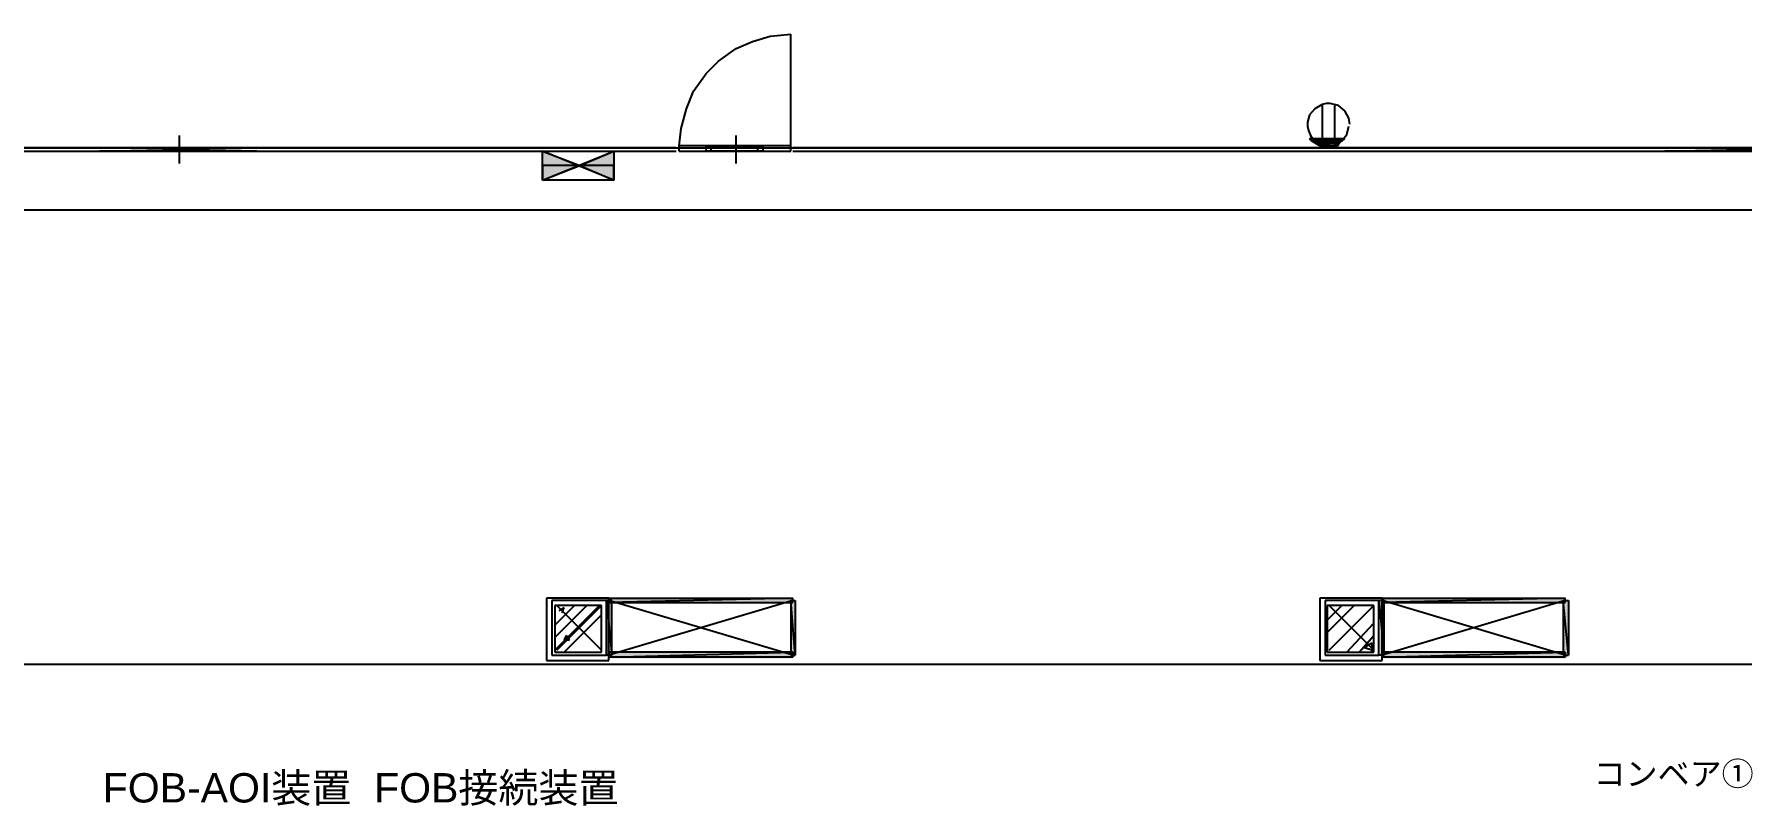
# Model space of a CAD drawing. Header units: millimetres. Extents: x 5 to 415, y 48 to 251.
# Drawn here: x 174.43 to 203.53, y 209.4 to 222.55 of the extents above; entities that cross this region are included whole.
import ezdxf

# ---------------------------------------------------------------- set-up
doc = ezdxf.new("R2010")
doc.units = ezdxf.units.MM
for name, color, linetype in [('H', 7, 'Continuous'), ('P', 7, 'Continuous'), ('T', 7, 'Continuous')]:
    doc.layers.add(name, color=color, linetype=linetype)

msp = doc.modelspace()

# ---------------------------------------------------------------- hatches: boundary and pattern name
at = {"layer": 'H', "linetype": 'Continuous'}
for points in [[(183.092, 220.045), (183.092, 220.557), (183.727, 220.31), (183.092, 220.045)], [(184.326, 220.045), (183.727, 220.31), (184.326, 220.557), (184.326, 220.045)], [(196.215, 220.733), (196.18, 220.768), (196.762, 220.768), (196.727, 220.733), (196.215, 220.733)], [(196.25, 220.68), (196.215, 220.733), (196.727, 220.733), (196.674, 220.68), (196.25, 220.68)], [(196.338, 220.645), (196.25, 220.68), (196.674, 220.68), (196.638, 220.645), (196.338, 220.645)], [(196.462, 220.592), (196.374, 220.645), (196.515, 220.592), (196.462, 220.592)], [(196.515, 220.592), (196.374, 220.645), (196.585, 220.645), (196.515, 220.592)], [(184.185, 211.967), (184.185, 212.901), (184.273, 212.901), (184.273, 211.967), (184.185, 211.967)], [(184.238, 212.848), (184.238, 212.937), (187.36, 212.937), (187.36, 212.848), (184.238, 212.848)], [(187.325, 211.967), (187.325, 212.901), (187.413, 212.901), (187.413, 211.967), (187.325, 211.967)], [(197.362, 211.967), (197.362, 212.901), (197.432, 212.901), (197.432, 211.967), (197.362, 211.967)], [(197.397, 212.848), (197.397, 212.937), (200.537, 212.937), (200.537, 212.848), (197.397, 212.848)], [(200.484, 211.967), (200.484, 212.901), (200.572, 212.901), (200.572, 211.967), (200.484, 211.967)], [(184.238, 211.914), (184.238, 212.002), (187.36, 212.002), (187.36, 211.914), (184.238, 211.914)], [(197.397, 211.914), (197.397, 212.002), (200.537, 212.002), (200.537, 211.914), (197.397, 211.914)]]:
    msp.add_hatch(color=256, dxfattribs=at).paths.add_polyline_path(points)

# ---------------------------------------------------------------- linework, layer by layer
at = {"layer": 'P'}
for points in [[(186.09, 222.091), (186.39, 222.303)], [(186.39, 222.303), (186.672, 222.426)], [(186.672, 222.426), (186.972, 222.515)], [(186.972, 222.515), (187.325, 222.55)], [(187.325, 220.645), (187.325, 222.55)], [(185.879, 221.88), (186.09, 222.091)], [(185.667, 221.58), (185.879, 221.88)], [(185.543, 221.28), (185.667, 221.58)], [(185.455, 220.945), (185.543, 221.28)], [(196.162, 221.174), (196.127, 221.051)], [(196.162, 221.174), (196.127, 221.051)], [(196.25, 221.28), (196.162, 221.174)], [(196.25, 221.28), (196.162, 221.174)], [(196.374, 221.35), (196.25, 221.28)], [(196.374, 221.35), (196.25, 221.28)], [(196.444, 221.368), (196.374, 221.35)], [(196.444, 221.368), (196.374, 221.35)], [(196.374, 221.333), (196.374, 220.768)], [(196.515, 221.368), (196.444, 221.368)], [(196.515, 221.368), (196.444, 221.368)], [(196.656, 221.333), (196.515, 221.368)], [(196.656, 221.333), (196.515, 221.368)], [(196.585, 221.333), (196.585, 220.768)], [(196.762, 221.245), (196.656, 221.333)], [(196.762, 221.245), (196.656, 221.333)], [(196.832, 221.121), (196.762, 221.245)], [(196.832, 221.121), (196.762, 221.245)], [(185.42, 220.645), (185.455, 220.945)], [(196.127, 221.051), (196.127, 220.98)], [(196.127, 221.051), (196.127, 220.98)], [(196.127, 220.98), (196.144, 220.909)], [(196.127, 220.98), (196.144, 220.909)], [(196.144, 220.909), (196.197, 220.786)], [(196.144, 220.909), (196.197, 220.786)], [(196.709, 220.733), (196.797, 220.839)], [(196.709, 220.733), (196.797, 220.839)], [(196.797, 220.839), (196.832, 220.98)], [(196.797, 220.839), (196.832, 220.98)], [(196.85, 221.015), (196.832, 221.121)], [(196.85, 221.015), (196.832, 221.121)], [(29.704, 220.61), (308.134, 220.61)], [(175.542, 220.61), (151.589, 220.61)], [(151.589, 220.557), (175.542, 220.557)], [(175.542, 220.61), (178.223, 220.61)], [(178.223, 220.61), (175.542, 220.61)], [(178.223, 220.557), (175.542, 220.61)], [(178.223, 220.557), (175.542, 220.557)], [(175.542, 220.557), (178.223, 220.557)], [(175.542, 220.557), (178.223, 220.557)], [(178.135, 220.61), (175.63, 220.61)], [(176.9, 220.821), (176.9, 220.345)], [(185.367, 220.61), (178.223, 220.61)], [(178.223, 220.557), (185.367, 220.557)], [(183.092, 220.557), (183.727, 220.31)], [(183.092, 220.31), (183.092, 220.557)], [(183.092, 220.557), (184.309, 220.557)], [(183.092, 220.063), (183.092, 220.557)], [(184.309, 220.063), (183.092, 220.557)], [(183.092, 220.063), (184.309, 220.557)], [(183.727, 220.31), (184.309, 220.557)], [(184.309, 220.557), (184.309, 220.31)], [(184.309, 220.557), (184.309, 220.063)], [(187.325, 220.645), (185.42, 220.645)], [(185.42, 220.557), (185.42, 220.645)], [(185.42, 220.557), (187.325, 220.557)], [(185.879, 220.645), (186.849, 220.645)], [(185.879, 220.557), (185.879, 220.645)], [(186.849, 220.557), (185.879, 220.557)], [(185.967, 220.557), (185.967, 220.645)], [(186.761, 220.61), (185.967, 220.61)], [(186.39, 220.345), (186.39, 220.821)], [(186.761, 220.557), (186.761, 220.645)], [(186.849, 220.645), (186.849, 220.557)], [(187.325, 220.557), (187.325, 220.645)], [(202.212, 220.61), (187.36, 220.61)], [(187.36, 220.557), (202.212, 220.557)], [(196.762, 220.768), (196.162, 220.768)], [(196.162, 220.768), (196.162, 220.768)], [(196.162, 220.768), (196.762, 220.768)], [(196.762, 220.768), (196.162, 220.768)], [(196.162, 220.768), (196.709, 220.733)], [(196.162, 220.768), (196.709, 220.733)], [(196.197, 220.733), (196.162, 220.768)], [(196.762, 220.768), (196.162, 220.768)], [(196.18, 220.821), (196.268, 220.715)], [(196.197, 220.786), (196.303, 220.698)], [(196.197, 220.786), (196.303, 220.698)], [(196.709, 220.733), (196.197, 220.733)], [(196.709, 220.733), (196.197, 220.733)], [(196.197, 220.733), (196.709, 220.733)], [(196.197, 220.733), (196.709, 220.733)], [(196.709, 220.733), (196.197, 220.733)], [(196.709, 220.733), (196.197, 220.733)], [(196.197, 220.733), (196.674, 220.698)], [(196.197, 220.733), (196.674, 220.698)], [(196.25, 220.698), (196.197, 220.733)], [(196.674, 220.698), (196.25, 220.698)], [(196.674, 220.698), (196.25, 220.698)], [(196.25, 220.698), (196.674, 220.698)], [(196.25, 220.698), (196.674, 220.698)], [(196.674, 220.698), (196.25, 220.698)], [(196.674, 220.698), (196.25, 220.698)], [(196.25, 220.698), (196.638, 220.645)], [(196.25, 220.698), (196.638, 220.645)], [(196.338, 220.645), (196.25, 220.698)], [(196.268, 220.715), (196.356, 220.68)], [(196.303, 220.698), (196.444, 220.645)], [(196.303, 220.698), (196.444, 220.645)], [(196.638, 220.645), (196.338, 220.645)], [(196.638, 220.645), (196.338, 220.645)], [(196.338, 220.645), (196.638, 220.645)], [(196.338, 220.645), (196.638, 220.645)], [(196.638, 220.645), (196.338, 220.645)], [(196.638, 220.645), (196.338, 220.645)], [(196.338, 220.645), (196.585, 220.645)], [(196.338, 220.645), (196.585, 220.645)], [(196.374, 220.645), (196.338, 220.645)], [(196.356, 220.68), (196.444, 220.645)], [(196.585, 220.645), (196.374, 220.645)], [(196.585, 220.645), (196.374, 220.645)], [(196.374, 220.645), (196.585, 220.645)], [(196.374, 220.645), (196.585, 220.645)], [(196.585, 220.645), (196.374, 220.645)], [(196.497, 220.61), (196.374, 220.645)], [(196.374, 220.645), (196.497, 220.61)], [(196.374, 220.645), (196.585, 220.645)], [(196.497, 220.61), (196.374, 220.645)], [(196.444, 220.645), (196.515, 220.645)], [(196.444, 220.645), (196.515, 220.645)], [(196.444, 220.645), (196.533, 220.645)], [(196.497, 220.61), (196.462, 220.61)], [(196.462, 220.61), (196.497, 220.61)], [(196.585, 220.645), (196.497, 220.61)], [(196.515, 220.645), (196.585, 220.663)], [(196.515, 220.645), (196.585, 220.663)], [(196.533, 220.645), (196.621, 220.68)], [(196.585, 220.663), (196.709, 220.733)], [(196.585, 220.663), (196.709, 220.733)], [(196.585, 220.645), (196.638, 220.645)], [(196.585, 220.645), (196.585, 220.645)], [(196.585, 220.645), (196.585, 220.645)], [(196.621, 220.68), (196.691, 220.715)], [(196.638, 220.645), (196.674, 220.698)], [(196.638, 220.645), (196.638, 220.645)], [(196.638, 220.645), (196.638, 220.645)], [(196.674, 220.698), (196.709, 220.733)], [(196.674, 220.698), (196.674, 220.698)], [(196.674, 220.698), (196.674, 220.698)], [(196.691, 220.715), (196.762, 220.786)], [(196.709, 220.733), (196.762, 220.768)], [(196.709, 220.733), (196.709, 220.733)], [(196.709, 220.733), (196.709, 220.733)], [(202.212, 220.61), (204.84, 220.61)], [(204.84, 220.61), (202.212, 220.61)], [(202.212, 220.61), (204.84, 220.61)], [(204.84, 220.557), (202.212, 220.61)], [(204.84, 220.557), (202.212, 220.557)], [(202.212, 220.557), (204.84, 220.557)], [(204.84, 220.557), (202.212, 220.557)], [(202.212, 220.557), (204.84, 220.557)], [(204.805, 220.61), (202.265, 220.61)], [(183.727, 220.31), (183.092, 220.31)], [(183.727, 220.31), (183.092, 220.31)], [(183.092, 220.31), (183.092, 220.063)], [(183.092, 220.063), (183.727, 220.31)], [(184.309, 220.31), (183.727, 220.31)], [(184.309, 220.31), (183.727, 220.31)], [(183.727, 220.31), (184.309, 220.063)], [(184.309, 220.063), (184.309, 220.31)], [(184.309, 220.063), (183.092, 220.063)], [(358.599, 219.551), (115.094, 219.551)], [(183.162, 212.937), (183.162, 211.878)], [(184.221, 212.937), (183.162, 212.937)], [(183.25, 212.901), (183.25, 211.967)], [(184.185, 212.901), (183.25, 212.901)], [(183.303, 212.478), (183.638, 212.813)], [(183.303, 212.266), (183.85, 212.813)], [(183.303, 212.055), (184.062, 212.813)], [(183.303, 212.813), (183.303, 212.019)], [(184.097, 212.813), (183.303, 212.813)], [(184.097, 212.055), (183.339, 212.813)], [(183.339, 212.055), (184.097, 212.813)], [(183.374, 212.725), (183.462, 212.778)], [(183.427, 212.69), (183.462, 212.778)], [(184.097, 212.019), (184.097, 212.813)], [(184.185, 211.967), (184.185, 212.901)], [(184.273, 212.901), (184.185, 212.901)], [(184.185, 212.901), (184.273, 211.967)], [(184.185, 212.901), (184.273, 211.967)], [(184.185, 211.967), (184.185, 212.901)], [(184.221, 211.878), (184.221, 212.937)], [(187.36, 212.937), (184.221, 212.866)], [(187.36, 212.937), (184.221, 212.866)], [(184.221, 212.866), (184.221, 212.937)], [(184.221, 212.937), (187.36, 212.937)], [(187.36, 212.901), (184.221, 211.967)], [(187.36, 211.967), (184.221, 212.901)], [(184.221, 212.866), (187.36, 212.866)], [(184.273, 211.967), (184.273, 212.901)], [(187.396, 211.967), (187.325, 212.901)], [(187.325, 212.901), (187.325, 211.967)], [(187.396, 211.967), (187.325, 212.901)], [(187.325, 212.901), (187.396, 212.901)], [(187.36, 212.866), (187.36, 212.937)], [(187.396, 212.901), (187.396, 211.967)], [(196.338, 212.937), (196.338, 211.878)], [(197.397, 212.937), (196.338, 212.937)], [(196.427, 212.901), (196.427, 211.967)], [(197.344, 212.901), (196.427, 212.901)], [(196.462, 212.566), (196.709, 212.813)], [(196.462, 212.355), (196.921, 212.813)], [(196.462, 212.813), (196.462, 212.019)], [(197.256, 212.813), (196.462, 212.813)], [(197.256, 212.055), (196.497, 212.813)], [(196.497, 212.055), (197.256, 212.813)], [(197.256, 212.019), (197.256, 212.813)], [(197.344, 211.967), (197.344, 212.901)], [(197.432, 212.901), (197.344, 212.901)], [(197.344, 212.901), (197.432, 211.967)], [(197.344, 212.901), (197.432, 211.967)], [(197.344, 211.967), (197.344, 212.901)], [(197.397, 211.878), (197.397, 212.937)], [(200.519, 212.937), (197.397, 212.866)], [(200.519, 212.937), (197.397, 212.866)], [(197.397, 212.866), (197.397, 212.937)], [(197.397, 212.937), (200.519, 212.937)], [(200.519, 212.901), (197.397, 211.967)], [(200.519, 211.967), (197.397, 212.901)], [(197.397, 212.866), (200.519, 212.866)], [(197.432, 211.967), (197.432, 212.901)], [(200.572, 211.967), (200.484, 212.901)], [(200.484, 212.901), (200.484, 211.967)], [(200.572, 211.967), (200.484, 212.901)], [(200.484, 212.901), (200.572, 212.901)], [(200.519, 212.866), (200.519, 212.937)], [(200.572, 212.901), (200.572, 211.967)], [(183.462, 212.019), (184.097, 212.654)], [(196.797, 212.019), (197.256, 212.513)], [(183.497, 212.302), (183.462, 212.231)], [(183.462, 212.231), (183.55, 212.231)], [(183.55, 212.231), (183.497, 212.302)], [(197.009, 212.019), (197.256, 212.302)], [(197.097, 212.09), (197.22, 212.178)], [(197.22, 212.178), (197.22, 212.055)], [(183.162, 211.878), (184.221, 211.878)], [(183.25, 211.967), (184.185, 211.967)], [(183.303, 212.019), (184.097, 212.019)], [(184.273, 211.967), (184.185, 211.967)], [(184.221, 212.019), (184.221, 211.931)], [(184.221, 211.931), (187.36, 212.019)], [(187.36, 212.019), (184.221, 212.019)], [(184.221, 211.931), (187.36, 212.019)], [(187.36, 211.931), (184.221, 211.931)], [(187.325, 211.967), (187.396, 211.967)], [(187.36, 212.019), (187.36, 211.931)], [(196.338, 211.878), (197.397, 211.878)], [(196.427, 211.967), (197.344, 211.967)], [(196.462, 212.019), (197.256, 212.019)], [(197.22, 212.055), (197.097, 212.09)], [(197.22, 212.019), (197.256, 212.09)], [(197.432, 211.967), (197.344, 211.967)], [(197.397, 212.019), (197.397, 211.931)], [(197.397, 211.931), (200.519, 212.019)], [(200.519, 212.019), (197.397, 212.019)], [(197.397, 211.931), (200.519, 212.019)], [(200.519, 211.931), (197.397, 211.931)], [(200.484, 211.967), (200.572, 211.967)], [(200.519, 212.019), (200.519, 211.931)], [(327.995, 211.808), (115.094, 211.808)]]:
    msp.add_lwpolyline(points, dxfattribs=at)

# ---------------------------------------------------------------- texts
at = {"layer": 'T', "attachment_point": 7}
for s, insert, char_height in [('{\\fArial|b0|i0|c0|p18;コンベア①}', (201, 209.7), 0.4), ('{\\fArial|b0|i0|c0|p18;FOB-AOI装置  FOB接続装置}', (175.6, 209.4), 0.5)]:
    msp.add_mtext(s, dxfattribs=dict(at, insert=insert, char_height=char_height))

doc.saveas('drawing.dxf')
